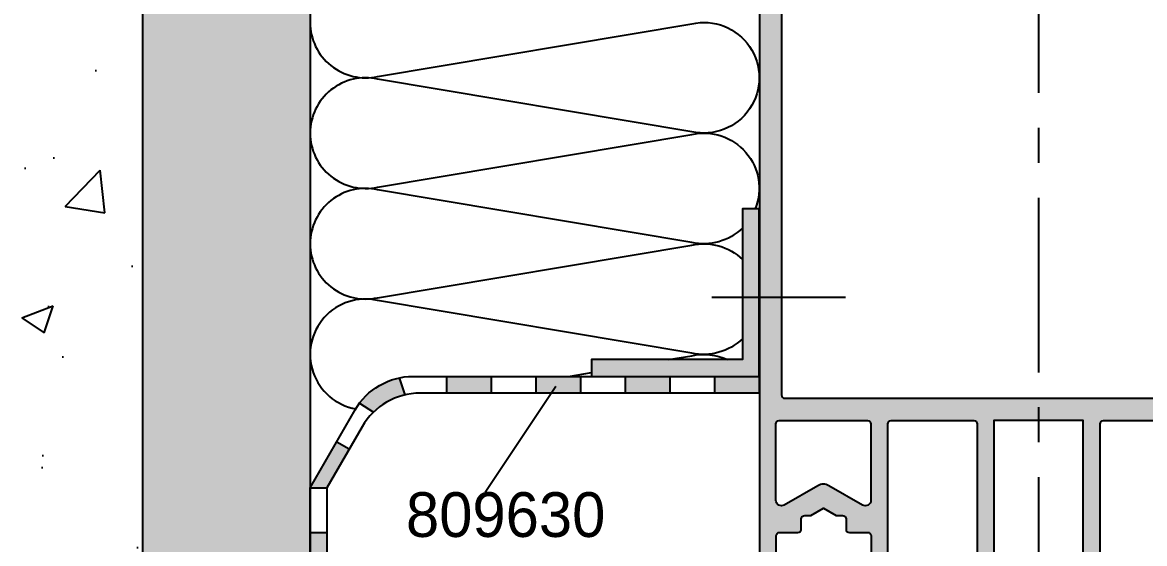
# Model space of a CAD drawing. Header units: millimetres. Extents: x -153 to 2280, y 0 to 724.
# Drawn here: x 50.2 to 100.4, y 462 to 485.3 of the extents above; entities that cross this region are included whole.
import ezdxf

# ---------------------------------------------------------------- set-up
doc = ezdxf.new("R2010")
doc.units = ezdxf.units.MM
doc.header["$LTSCALE"] = 0.025
doc.header["$MEASUREMENT"] = 0
doc.linetypes.add('CENTER', pattern=[2, 1.25, -0.25, 0.25, -0.25])
for name, color, linetype in [('ASSI', 1, 'CENTER'), ('FILL', 253, 'Continuous'), ('GOMMA', 80, 'Continuous'), ('GROSSA', 8, 'Continuous'), ('MURO', 5, 'Continuous'), ('QUOTE', 254, 'Continuous'), ('TESTO', 2, 'Continuous'), ('TRATTEGGI', 140, 'Continuous')]:
    doc.layers.add(name, color=color, linetype=linetype)
doc.styles.add('Aluk Text', font='GOTHIC.TTF')

msp = doc.modelspace()

# ---------------------------------------------------------------- hatches: boundary and pattern name
at = {"layer": 'FILL'}
h = msp.add_hatch(dxfattribs=at)
h.set_pattern_fill('AR-SAND', color=256, scale=0.06, style=0)
h.set_pattern_definition([(37.50000000000001, (14.90342981535535, 400.7479612510872), (-0.09600187775904274, 2.936479423976054), [0, -2.31648, 0, -2.5908, 0, -2.4765]), (7.499999999999999, (14.90342981535535, 400.7479612510872), (2.697139698828016, 4.300950603410126), [0, -1.24968, 0, -2.08788, 0, -0.8001]), (327.5, (13.02890981535534, 400.7479612510872), (4.745954221448748, 0.008623108071274145), [0, -0.7619999999999999, 0, -2.7432, 0, -3.5814]), (317.5, (13.02890981535534, 400.7479612510872), (4.581338714833783, 1.337575939543297), [0, -0.3809999999999999, 0, -1.79832, 0, -2.0574])])
h.paths.add_polyline_path([(63.1033965943253, 539.1971346809673), (55.6033965943253, 536.2559505866002), (55.60339659432529, 415.0020880378601), (63.10339659432524, 415.0643917240431)])
h = msp.add_hatch(dxfattribs=at)
h.set_pattern_fill('AR-CONC', color=256, scale=2, style=0)
h.set_pattern_definition([(49.99999999999999, (382.9089929828522, 332.2519093605292), (14.34520365201507, -1.255042699651902), [1.5, -16.5]), (355, (382.9089929828522, 332.2519093605292), (-2.77502667226, 15.04384267400024), [1.2, -13.2]), (100.4514, (384.1044265828522, 332.1473225605292), (11.57018763428043, 13.78879084121907), [1.274803799999996, -14.02284223999997]), (46.18420000000002, (382.9089929828522, 336.2519093605292), (21.34482097251289, -3.310380286580362), [2.249999999999999, -24.74999999999999]), (96.63559999999998, (384.6877278828522, 335.9760432205292), (18.69325411097407, 19.48235741800884), [1.912205759999996, -21.03425999999993]), (351.1842, (382.9089929828522, 336.2519093605292), (18.69323890267254, 19.48237201850649), [1.8, -19.8]), (21, (384.9089929828522, 335.2519093605292), (11.93814104236923, -8.052377813306776), [1.5, -16.5]), (326.0000000000001, (384.9089929828522, 335.2519093605292), (4.866306638431634, 14.50300090093706), [1.2, -13.2]), (71.4514, (385.9038376428522, 334.5808772405292), (16.8044525716298, 6.450609934199048), [1.2748038, -14.02284224]), (37.50000000000001, (382.9089929828522, 332.2519093605292), (0.2431971063458134, 6.65787707662623), [0, -13.04, 0, -13.4, 0, -13.25]), (7.499999999999999, (382.9089929828522, 332.2519093605292), (5.261390748842972, 7.888234237647205), [0, -7.64, 0, -12.74, 0, -5.05]), (327.5, (378.4489929828521, 332.2519093605292), (10.67644872344818, -0.451097434687596), [0, -5, 0, -15.6, 0, -20.7]), (317.5, (376.4489929828521, 332.2519093605292), (11.66372338684772, 2.002099646646353), [0, -6.5, 0, -10.36, 0, -14.7])])
h.paths.add_polyline_path([(40.89597604480949, 490.1633367885779), (38.61419448443608, 487.7356462061726), (38.61419448443613, 478.4985242699707), (40.89597604480949, 475.7765672988193), (38.61419448443608, 474.1581066136844), (38.61419448443602, 418.6731904523967), (55.6033965943253, 415.0020880378601), (55.6033965943253, 536.2559505866002), (51.79465790525743, 534.7623236996819), (48.09321613030884, 530.2407675032409), (42.54105737300259, 527.9799906490634), (38.61419448443608, 519.7940629933207), (38.61419448443613, 509.1632490932087), (41.51288300730059, 505.7832588730338), (38.61419448443608, 502.2715807724593), (38.61419448443608, 492.9000068975571)])
h.paths.add_polyline_path([(38.61419448443608, 519.7940629933207), (35.34381728750325, 512.9766436179134), (38.61419448443602, 509.1632490932088)])
h.paths.add_polyline_path([(38.61419448443602, 492.9000068975573), (38.61419448443602, 502.2715807724593), (34.72691032501164, 497.5622473805878)])
h.paths.add_polyline_path([(38.61419448443602, 487.7356462061726), (34.52127467084822, 483.3810037379598), (38.61419448443602, 478.4985242699707)])
h.paths.add_polyline_path([(38.61419448443596, 474.1581066136844), (34.52127467084828, 471.2550111023783), (32.2592824750461, 461.1842719619297), (34.72691032501164, 453.3743121637453), (32.05364682088223, 444.9477748241687), (35.34381728750331, 434.2604606304148), (32.41233572799209, 420.0133156983105), (38.61419448443602, 418.6731904523967)])
h = msp.add_hatch(color=256, dxfattribs=at)
edge = h.paths.add_edge_path()
edge.add_line((98.46176779819424, 450.1632642014122), (98.46176779819424, 459.1481651532154))
edge.add_arc((98.31176779819424, 459.1481651532152), 0.1500000000000057, 2.171258662545679e-11, 75.0000000000211)
edge.add_line((98.35059065495957, 459.2930540271587), (97.97294494142889, 459.3942438911243))
edge.add_arc((98.01176779819428, 459.5391327650677), 0.150000000000002, 179.9999999999891, 254.9999999999945, ccw=False)
edge.add_line((97.86176779819428, 459.5391327650677), (97.86176779819422, 459.6132642014122))
edge.add_line((97.86176779819422, 459.6132642014122), (97.86176779819422, 459.8632642014122))
edge.add_arc((98.01176779819426, 459.8632642014122), 0.1500000000000341, 90, 180, ccw=False)
edge.add_line((98.01176779819426, 460.0132642014122), (98.31176779819427, 460.0132642014122))
edge.add_arc((98.31176779819427, 460.1632642014122), 0.1499999999999773, 270, 360)
edge.add_line((98.46176779819424, 460.1632642014122), (98.46176779819424, 467.3632642014122))
edge.add_arc((98.61176779819425, 467.3632642014122), 0.1500000000000057, 90.00000000001091, 180, ccw=False)
edge.add_line((98.61176779819422, 467.5132642014122), (102.3117677981944, 467.5132642014122))
edge.add_arc((102.3117677981944, 467.3632642014122), 0.1499999999999773, 0, 90, ccw=False)
edge.add_line((102.4617677981944, 467.3632642014122), (102.4617677981943, 460.1632642014122))
edge.add_arc((102.6117677981943, 460.1632642014122), 0.1500000000000057, 180.0000000000109, 270.0000000000109)
edge.add_line((102.6117677981943, 460.0132642014122), (103.5496357638384, 460.0132642014122))
edge.add_arc((103.5496357638384, 460.1632642014122), 0.1500000000000057, 270.0000000000109, 315.0000000000077)
edge.add_line((103.6557017810163, 460.0571981842343), (103.9178338153723, 460.3193302185902))
edge.add_arc((103.8117677981943, 460.4253962357681), 0.1499999999999972, 315.0000000000077, 360.0000000000109)
edge.add_line((103.9617677981943, 460.4253962357681), (103.9617677981943, 460.4632642014121))
edge.add_arc((103.8117677981943, 460.4632642014121), 0.1500000000000057, 0, 90.00000000001086)
edge.add_line((103.8117677981943, 460.6132642014122), (103.3617677981943, 460.6132642014122))
edge.add_arc((103.3617677981943, 460.7632642014122), 0.1500000000000057, 180, 270.00000000001086, ccw=False)
edge.add_line((103.2117677981943, 460.7632642014122), (103.2117677981943, 462.3632642014122))
edge.add_arc((103.3617677981943, 462.3632642014121), 0.1500000000000057, 89.99999999998909, 180, ccw=False)
edge.add_line((103.3617677981943, 462.5132642014121), (104.1867677981943, 462.5132642014121))
edge.add_arc((104.1867677981943, 462.6632642014122), 0.1500000000000057, 269.9999999999891, 360)
edge.add_line((104.3367677981943, 462.6632642014122), (104.3367677981943, 463.1132642014122))
edge.add_arc((104.4867677981943, 463.1132642014121), 0.1500000000000341, 90, 180, ccw=False)
edge.add_line((104.4867677981943, 463.2632642014122), (104.7697805000865, 463.2632642014122))
edge.add_line((104.7697805000865, 463.2632642014122), (105.3367677981943, 463.5906144706018))
edge.add_line((105.3367677981943, 463.5906144706018), (105.9037550963021, 463.2632642014123))
edge.add_line((105.9037550963021, 463.2632642014122), (106.1867677981943, 463.2632642014121))
edge.add_arc((106.1867677981943, 463.1132642014122), 0.1500000000000057, 1.0913936421275139e-11, 90.00000000001091, ccw=False)
edge.add_line((106.3367677981943, 463.1132642014122), (106.3367677981943, 462.6632642014122))
edge.add_arc((106.4867677981943, 462.6632642014122), 0.1499999999999773, 180, 270)
edge.add_line((106.4867677981943, 462.5132642014122), (107.3117677981943, 462.5132642014122))
edge.add_arc((107.3117677981943, 462.3632642014121), 0.1500000000000341, 0, 90, ccw=False)
edge.add_line((107.4617677981943, 462.3632642014121), (107.4617677981943, 460.7632642014121))
edge.add_arc((107.3117677981943, 460.7632642014122), 0.1500000000000341, -90, 0, ccw=False)
edge.add_line((107.3117677981943, 460.6132642014122), (106.8617677981943, 460.6132642014122))
edge.add_arc((106.8617677981943, 460.4632642014122), 0.1499999999999773, 90.00000000001086, 180.0000000000109)
edge.add_line((106.7117677981943, 460.4632642014121), (106.7117677981942, 460.4253962357681))
edge.add_arc((106.8617677981943, 460.4253962357682), 0.1500000000000057, 180.0000000000217, 225.000000000023)
edge.add_line((106.7557017810163, 460.3193302185902), (107.0178338153723, 460.0571981842342))
edge.add_arc((107.1238998325503, 460.1632642014121), 0.1499999999999168, 224.9999999999923, 269.9999999999891)
edge.add_line((107.1238998325502, 460.0132642014122), (108.0617677981942, 460.0132642014122))
edge.add_arc((108.0617677981942, 460.1632642014122), 0.1500000000000341, 270, 360)
edge.add_line((108.2117677981942, 460.1632642014122), (108.2117677981943, 512.0132642014121))
edge.add_arc((107.7117677981943, 512.0132642014121), 0.5, 0, 90)
edge.add_line((107.7117677981943, 512.5132642014121), (83.71176779819427, 512.5132642014122))
edge.add_arc((83.71176779819427, 512.0132642014123), 0.5, 90, 180)
edge.add_line((83.21176779819427, 512.0132642014123), (83.21176779819424, 460.1632642014123))
edge.add_arc((83.36176779819425, 460.1632642014122), 0.1500000000000057, 179.9999999999891, 269.9999999999891)
edge.add_line((83.36176779819422, 460.0132642014122), (84.29963576383827, 460.0132642014122))
edge.add_arc((84.29963576383827, 460.1632642014122), 0.1500000000000057, 270, 314.9999999999923)
edge.add_line((84.40570178101623, 460.0571981842342), (84.66783381537223, 460.3193302185902))
edge.add_arc((84.56176779819421, 460.4253962357681), 0.1500000000000374, 315.0000000000077, 360.0000000000109)
edge.add_line((84.71176779819424, 460.4253962357682), (84.71176779819424, 460.4632642014122))
edge.add_arc((84.56176779819427, 460.4632642014121), 0.1499999999999773, 0, 90)
edge.add_line((84.56176779819427, 460.6132642014121), (84.11176779819422, 460.6132642014121))
edge.add_arc((84.11176779819425, 460.7632642014121), 0.1499999999999773, 179.9999999999891, 269.99999999998914, ccw=False)
edge.add_line((83.96176779819424, 460.7632642014122), (83.96176779819424, 462.3632642014122))
edge.add_arc((84.11176779819425, 462.3632642014122), 0.1500000000000057, 90.00000000001091, 180.0000000000109, ccw=False)
edge.add_line((84.11176779819422, 462.5132642014121), (84.93676779819427, 462.5132642014122))
edge.add_arc((84.93676779819424, 462.6632642014121), 0.1499999999999488, 270.0000000000109, 360.0000000000109)
edge.add_line((85.08676779819419, 462.6632642014122), (85.08676779819419, 463.1132642014122))
edge.add_arc((85.2367677981942, 463.1132642014122), 0.1500000000000057, 89.99999999998909, 179.9999999999891, ccw=False)
edge.add_line((85.23676779819422, 463.2632642014122), (85.5197805000864, 463.2632642014123))
edge.add_line((85.5197805000864, 463.2632642014122), (86.08676779819419, 463.5906144706018))
edge.add_line((86.08676779819419, 463.5906144706018), (86.65375509630204, 463.2632642014122))
edge.add_line((86.65375509630204, 463.2632642014122), (86.93676779819415, 463.2632642014122))
edge.add_arc((86.93676779819415, 463.1132642014121), 0.1500000000000341, 0, 90, ccw=False)
edge.add_line((87.08676779819419, 463.1132642014121), (87.08676779819419, 462.6632642014121))
edge.add_arc((87.23676779819422, 462.6632642014122), 0.1500000000000341, 180, 270)
edge.add_line((87.23676779819422, 462.5132642014121), (88.06176779819427, 462.5132642014122))
edge.add_arc((88.06176779819424, 462.3632642014122), 0.1500000000000057, -1.0913936421275139e-11, 89.99999999998909, ccw=False)
edge.add_line((88.21176779819424, 462.3632642014121), (88.21176779819424, 460.7632642014121))
edge.add_arc((88.06176779819424, 460.7632642014121), 0.1500000000000057, -89.99999999998909, 1.0913936421275139e-11, ccw=False)
edge.add_line((88.06176779819427, 460.6132642014121), (87.61176779819422, 460.6132642014121))
edge.add_arc((87.61176779819425, 460.4632642014122), 0.1499999999999773, 90.00000000001086, 180.0000000000109)
edge.add_line((87.46176779819424, 460.4632642014121), (87.46176779819424, 460.4253962357681))
edge.add_arc((87.61176779819422, 460.4253962357682), 0.1499999999999773, 180, 225)
edge.add_line((87.50570178101626, 460.3193302185902), (87.7678338153722, 460.0571981842342))
edge.add_arc((87.87389983255017, 460.1632642014122), 0.1499999999999771, 225, 270)
edge.add_line((87.87389983255017, 460.0132642014122), (88.81176779819427, 460.0132642014122))
edge.add_arc((88.81176779819427, 460.1632642014122), 0.1499999999999773, 270, 360)
edge.add_line((88.96176779819424, 460.1632642014122), (88.96176779819419, 467.3632642014122))
edge.add_arc((89.11176779819417, 467.3632642014122), 0.1499999999999773, 90, 180, ccw=False)
edge.add_line((89.11176779819417, 467.5132642014122), (92.81176779819432, 467.5132642014122))
edge.add_arc((92.8117677981943, 467.3632642014122), 0.1500000000000057, 0, 89.99999999998909, ccw=False)
edge.add_line((92.9617677981943, 467.3632642014122), (92.96176779819424, 460.1632642014122))
edge.add_arc((93.11176779819425, 460.1632642014122), 0.1500000000000057, 180.0000000000109, 270.0000000000109)
edge.add_line((93.11176779819428, 460.0132642014122), (93.41176779819429, 460.0132642014122))
edge.add_arc((93.41176779819426, 459.8632642014122), 0.1500000000000057, -1.0913936421275139e-11, 89.99999999998909, ccw=False)
edge.add_line((93.56176779819427, 459.8632642014122), (93.56176779819427, 459.5391327650677))
edge.add_arc((93.41176779819426, 459.5391327650677), 0.1500000000000057, -74.99999999999449, 0, ccw=False)
edge.add_line((93.45059065495965, 459.3942438911243), (93.07294494142891, 459.2930540271586))
edge.add_arc((93.11176779819428, 459.1481651532154), 0.1499999999999398, 105.0000000000006, 180)
edge.add_line((92.9617677981943, 459.1481651532154), (92.96176779819424, 450.1632642014123))
edge.add_arc((93.11207890842684, 450.1635699917497), 0.1503114212795728, 180.1165613875825, 270)
edge.add_line((93.11207890842684, 450.0132585704702), (93.69994687407092, 450.0132585704702))
edge.add_arc((93.69994687407083, 450.1632585704703), 0.1500000000001194, 270.0000000000326, 314.9999999999923)
edge.add_line((93.80601289124888, 450.0571925532922), (94.06814492560486, 450.3193245876481))
edge.add_arc((93.94475577976175, 450.4409035814179), 0.1732233616980267, 315.4233701028556, 444.2605660744484)
edge.add_line((93.96207890842686, 450.6132585704702), (93.71207890842686, 450.6132585704702))
edge.add_arc((93.71207890842686, 450.7632585704702), 0.1500000000000341, 180.0000000000109, 270, ccw=False)
edge.add_line((93.56207890842683, 450.7632585704702), (93.56207890842683, 451.2477032205236))
edge.add_arc((93.71207890842666, 451.2477032205237), 0.1499999999998352, 119.9999999999892, 180.0000000000326, ccw=False)
edge.add_line((93.63707890842676, 451.3776070310912), (94.68707890842683, 451.9838248137403))
edge.add_arc((94.61207890842675, 452.113728624308), 0.1500000000000394, 300.0000000000239, 360)
edge.add_line((94.76207890842679, 452.113728624308), (94.76207890842679, 452.5607585704701))
edge.add_line((94.76207890842679, 452.5607585704701), (94.61207890842675, 452.71075857047))
edge.add_line((94.61207890842675, 452.71075857047), (94.76207890842679, 452.8607585704701))
edge.add_line((94.76207890842679, 452.8607585704701), (94.76207890842679, 453.3557585704701))
edge.add_line((94.76207890842679, 453.3557585704701), (94.61207890842678, 453.5057585704702))
edge.add_line((94.61207890842678, 453.5057585704701), (94.76207890842679, 453.6557585704701))
edge.add_line((94.76207890842679, 453.6557585704701), (94.76207890842679, 454.1507585704701))
edge.add_line((94.76207890842679, 454.1507585704701), (94.61207890842675, 454.3007585704702))
edge.add_line((94.61207890842675, 454.3007585704702), (94.76207890842679, 454.4507585704702))
edge.add_line((94.76207890842679, 454.4507585704702), (94.76207890842679, 454.9457585704701))
edge.add_line((94.76207890842679, 454.94575857047), (94.61207890842678, 455.0957585704701))
edge.add_line((94.61207890842678, 455.0957585704701), (94.76207890842679, 455.2457585704701))
edge.add_line((94.76207890842679, 455.2457585704701), (94.76207890842679, 455.7407585704701))
edge.add_line((94.76207890842679, 455.7407585704701), (94.61207890842678, 455.8907585704702))
edge.add_line((94.61207890842678, 455.8907585704701), (94.76207890842679, 456.0407585704701))
edge.add_line((94.76207890842679, 456.0407585704701), (94.76207890842679, 456.5357585704701))
edge.add_line((94.76207890842679, 456.5357585704701), (94.61207890842678, 456.6857585704701))
edge.add_line((94.61207890842678, 456.6857585704702), (94.76207890842679, 456.8357585704701))
edge.add_line((94.76207890842679, 456.8357585704701), (94.76207890842679, 457.3307585704702))
edge.add_line((94.76207890842679, 457.3307585704702), (94.61207890842681, 457.4807585704701))
edge.add_line((94.61207890842681, 457.4807585704701), (94.76207890842679, 457.6307585704702))
edge.add_line((94.76207890842679, 457.6307585704701), (94.76207890842682, 458.0288807909355))
edge.add_arc((95.71176779819416, 458.0629639087329), 0.9503002926792784, -2.0553899919178207, 182.055389991911, ccw=False)
edge.add_line((96.6614566879615, 458.0288807909354), (96.81207890842683, 457.8782585704702))
edge.add_line((96.81207890842683, 457.8782585704701), (96.66207890842679, 457.7282585704701))
edge.add_line((96.66207890842679, 457.7282585704701), (96.66207890842679, 457.2332585704701))
edge.add_line((96.66207890842679, 457.2332585704701), (96.8120789084268, 457.0832585704701))
edge.add_line((96.8120789084268, 457.0832585704701), (96.66207890842679, 456.9332585704701))
edge.add_line((96.66207890842679, 456.9332585704701), (96.66207890842679, 456.4382585704701))
edge.add_line((96.66207890842679, 456.4382585704701), (96.81207890842683, 456.2882585704701))
edge.add_line((96.81207890842683, 456.2882585704701), (96.66207890842679, 456.1382585704702))
edge.add_line((96.66207890842679, 456.1382585704701), (96.66207890842679, 455.6432585704702))
edge.add_line((96.66207890842679, 455.6432585704702), (96.81207890842683, 455.4932585704701))
edge.add_line((96.81207890842683, 455.4932585704701), (96.66207890842679, 455.3432585704701))
edge.add_line((96.66207890842679, 455.3432585704701), (96.66207890842679, 454.8482585704701))
edge.add_line((96.66207890842679, 454.8482585704701), (96.81207890842677, 454.6982585704701))
edge.add_line((96.81207890842677, 454.6982585704701), (96.66207890842679, 454.5482585704701))
edge.add_line((96.66207890842679, 454.5482585704701), (96.66207890842679, 454.0532585704701))
edge.add_line((96.66207890842679, 454.0532585704701), (96.81207890842683, 453.9032585704701))
edge.add_line((96.81207890842683, 453.9032585704701), (96.66207890842679, 453.7532585704701))
edge.add_line((96.66207890842679, 453.7532585704701), (96.66207890842679, 453.25825857047))
edge.add_line((96.66207890842679, 453.2582585704701), (96.81207890842683, 453.1082585704701))
edge.add_line((96.81207890842683, 453.1082585704701), (96.66207890842679, 452.9582585704701))
edge.add_line((96.66207890842679, 452.9582585704701), (96.66207890842679, 452.461183252254))
edge.add_line((96.66207890842679, 452.461183252254), (96.81207890842683, 452.311183252254))
edge.add_line((96.81207890842683, 452.3111832522541), (96.66207890842679, 452.1611832522541))
edge.add_line((96.66207890842679, 452.1611832522541), (96.66207890842679, 452.1137286243081))
edge.add_line((96.66207890842679, 452.113728624308), (96.73707890842678, 451.9838248137403))
edge.add_line((96.73707890842678, 451.9838248137404), (97.78707890842676, 451.3776070310913))
edge.add_arc((97.7120789084268, 451.2477032205236), 0.1499999999999826, 1.0913936421275139e-11, 60.0000000000137, ccw=False)
edge.add_line((97.86207890842678, 451.2477032205236), (97.86207890842678, 450.7632585704702))
edge.add_arc((97.71207890842678, 450.7632585704701), 0.1500000000000057, -90.00000000001091, 1.0913936421275139e-11, ccw=False)
edge.add_line((97.71207890842675, 450.6132585704701), (97.46207890842675, 450.6132585704702))
edge.add_arc((97.47807187407074, 450.4413835704702), 0.1726174689163579, 95.31606382267486, 225.0000000000134)
edge.add_line((97.35601289124875, 450.3193245876481), (97.61814492560472, 450.0571925532922))
edge.add_arc((97.72421094278278, 450.1632585704704), 0.1500000000001781, 225.0000000000307, 269.9999999999891)
edge.add_line((97.72421094278275, 450.0132585704702), (98.31207890842629, 450.01325857047))
edge.add_arc((98.30706359055927, 450.168046989533), 0.1548696487026443, 271.8557980822255, 358.2641758462536)
edge.add_arc((98.46176775539192, 450.1633586614049), 9.446000238587524e-05, 358.2641758540641, 630.0259622349515)
edge = h.paths.add_edge_path(flags=16)
edge.add_line((83.94996747267561, 463.9515098863698), (83.94996747267561, 467.3633156983111))
edge.add_arc((84.09996747267559, 467.3633156983111), 0.1499999999999773, 90, 180, ccw=False)
edge.add_line((84.09996747267559, 467.513315698311), (88.04996747267552, 467.513315698311))
edge.add_arc((88.04996747267552, 467.3633156983111), 0.1499999999999773, 0, 90, ccw=False)
edge.add_line((88.1999674726755, 467.3633156983111), (88.19996747267561, 463.9515098851185))
edge.add_arc((87.94996747267558, 463.9515098851185), 0.2500000000000284, -120.0000001075482, 0, ccw=False)
edge.add_line((87.82496747226918, 463.735003534407), (86.32496747809415, 464.6010289385825))
edge.add_arc((86.07496747809415, 464.1680162366903), 0.5000000000000164, 60.00000000000109, 119.9999999999989)
edge.add_line((85.82496747809415, 464.6010289385825), (84.32496747226918, 463.7350035351891))
edge.add_arc((84.19996747267558, 463.9515098863698), 0.2499999999999828, 180, 299.9999998924529, ccw=False)
edge = h.paths.add_edge_path(flags=16)
edge.add_arc((105.3249674672571, 464.1680162366903), 0.5000000000000164, 60.00000000000108, 119.99999999999889, ccw=False)
edge.add_line((105.5749674672571, 464.6010289385825), (107.074967473082, 463.7350035351891))
edge.add_arc((107.1999674726756, 463.9515098863698), 0.2499999999999828, 240.0000001075471, 360)
edge.add_line((107.4499674726756, 463.9515098863698), (107.4499674726756, 467.3633156983111))
edge.add_arc((107.2999674726756, 467.3633156983111), 0.1500000000000057, 359.9999999999891, 449.9999999999891)
edge.add_line((107.2999674726756, 467.5133156983111), (103.3499674726757, 467.513315698311))
edge.add_arc((103.3499674726757, 467.363315698311), 0.1499999999999773, 90, 180)
edge.add_line((103.1999674726757, 467.363315698311), (103.1999674726756, 463.9515098851185))
edge.add_arc((103.4499674726756, 463.9515098851185), 0.2500000000000284, 180, 300.0000001075481)
edge.add_line((103.574967473082, 463.735003534407), (105.0749674672571, 464.6010289385825))
edge = h.paths.add_edge_path(flags=16)
edge.add_line((97.69996747267561, 461.013315698311), (97.69996747267561, 467.513315698311))
edge.add_line((97.69996747267561, 467.513315698311), (93.69996747267561, 467.513315698311))
edge.add_line((93.69996747267561, 467.513315698311), (93.69996747267561, 461.013315698311))
edge.add_arc((93.94996747267561, 461.013315698311), 0.25, 180, 270)
edge.add_line((93.94996747267561, 460.763315698311), (97.44996747267561, 460.763315698311))
edge.add_arc((97.44996747267561, 461.013315698311), 0.25, 270, 360)
edge = h.paths.add_edge_path(flags=16)
edge.add_arc((84.34996747267559, 510.563315698311), 0.1499999999999773, 90, 180)
edge.add_line((84.19996747267561, 510.563315698311), (84.19996747267561, 468.663315698311))
edge.add_arc((84.34996747267559, 468.663315698311), 0.1499999999999773, 180, 270)
edge.add_line((84.34996747267559, 468.513315698311), (107.0499674726755, 468.513315698311))
edge.add_arc((107.0499674726755, 468.663315698311), 0.1499999999999773, 270, 360)
edge.add_line((107.1999674726755, 468.663315698311), (107.1999674726756, 510.563315698311))
edge.add_arc((107.0499674726756, 510.563315698311), 0.1499999999999773, 0, 90)
edge.add_line((107.0499674726756, 510.713315698311), (84.34996747267559, 510.713315698311))
msp.add_hatch(color=256, dxfattribs=at).paths.add_polyline_path([(83.19996747267561, 469.4921795903155), (83.19996747267561, 476.9921795903155), (82.44996747267561, 476.9921795903155), (82.44996747267561, 470.2421795903155), (75.69996747267561, 470.2421795903155), (75.69996747267561, 469.4921795903155)])
h = msp.add_hatch(color=256, dxfattribs=at)
h.paths.add_polyline_path([(63.10339659432525, 436.5133156983111), (63.85339659432527, 436.5133156983111), (63.85339659432527, 438.5133156983111), (63.10339659432524, 438.5133156983111)])
h.paths.add_polyline_path([(63.85339659432526, 442.5133156983111), (63.10339659432525, 442.5133156983111), (63.10339659432525, 440.5133156983111), (63.85339659432527, 440.5133156983111)], flags=17)
h.paths.add_polyline_path([(63.10339659432526, 444.5133156983111), (63.85339659432526, 444.5133156983111), (63.85339659432527, 446.5133156983111), (63.10339659432525, 446.5133156983111)], flags=17)
h.paths.add_polyline_path([(63.85339659432526, 450.5133156983111), (63.10339659432526, 450.5133156983111), (63.10339659432526, 448.5133156983111), (63.85339659432526, 448.5133156983111)], flags=17)
h.paths.add_polyline_path([(63.10339659432527, 452.5133156983111), (63.85339659432526, 452.5133156983111), (63.85339659432526, 454.5133156983111), (63.10339659432526, 454.5133156983111)], flags=17)
h.paths.add_polyline_path([(63.10339659432528, 456.5133156983111), (63.85339659432526, 456.5133156983111), (63.85339659432526, 458.5133156983111), (63.10339659432528, 458.5133156983111)], flags=17)
h.paths.add_polyline_path([(63.85339659432525, 462.5133156983111), (63.10339659432528, 462.5133156983111), (63.10339659432528, 460.5133156983111), (63.85339659432526, 460.5133156983111)], flags=17)
h.paths.add_polyline_path([(63.10339659432526, 464.5133156983111), (63.85339659432525, 464.5133156983111), (64.85339659432526, 466.24536650588), (64.29089659432526, 466.5701260322992)], flags=17)
h.paths.add_polyline_path([(65.30673562459756, 468.2878244550623), (65.93553091989332, 467.8929533449375, -0.1357992844475867), (67.33860852235938, 468.6621351429599), (67.08651130413062, 469.4266756408648, 0.181906123105799)], flags=17)
h.paths.add_polyline_path([(71.19996747267561, 468.7421795903155), (71.19996747267561, 469.4921795903155), (69.19996747267561, 469.4921795903155), (69.19996747267561, 468.7421795903155)], flags=17)
h.paths.add_polyline_path([(75.19996747267561, 468.7421795903155), (75.19996747267561, 469.4921795903155), (73.19996747267561, 469.4921795903155), (73.19996747267561, 468.7421795903155)], flags=17)
h.paths.add_polyline_path([(77.19996747267561, 469.4921795903155), (77.19996747267561, 468.7421795903155), (79.05475259329108, 468.7421795903155), (79.05475259329108, 469.4921795903155)], flags=17)
h.paths.add_polyline_path([(81.19996747267561, 469.4921795903155), (81.19996747267561, 468.7421795903155), (83.19996747267561, 468.7421795903155), (83.19996747267561, 469.4921795903155)], flags=17)
h.paths.add_polyline_path([(79.1999674726756, 469.4921795903155), (79.05475259329108, 469.4921795903155), (79.05475259329108, 468.7421795903155), (79.19996747267561, 468.7421795903155)], flags=17)

# ---------------------------------------------------------------- linework, layer by layer
at = {"layer": 'ASSI', "ltscale": 250}
for p, q in [((95.69996747267561, 514.9860806192712), (95.69996747267561, 430.3671212438762)), ((81.07725057556075, 473.0407185742475), (87.06373886441492, 473.0407185742475))]:
    msp.add_line(p, q, dxfattribs=at)
at = {"layer": 'GOMMA'}
for p, q in [((67.08651130413062, 469.4266756408648), (67.33860852235938, 468.6621351429599)), ((69.19996747267561, 469.4921795903155), (69.19996747267561, 468.7421795903155)), ((71.19996747267561, 469.4921795903155), (71.19996747267561, 468.7421795903155)), ((73.19996747267561, 469.4921795903155), (73.19996747267561, 468.7421795903155)), ((75.19996747267561, 469.4921795903155), (75.19996747267561, 468.7421795903155)), ((77.19996747267561, 469.4921795903155), (77.19996747267561, 468.7421795903155)), ((79.19996747267561, 469.4921795903155), (79.19996747267561, 468.7421795903155)), ((81.19996747267561, 469.4921795903155), (81.19996747267561, 468.7421795903155)), ((65.30673562459756, 468.2878244550623), (65.93553091989334, 467.8929533449375)), ((64.29089659432526, 466.5701260322992), (64.85339659432526, 466.24536650588)), ((63.10339659432525, 464.5133156983111), (63.85339659432526, 464.5133156983111)), ((63.10339659432525, 462.5133156983111), (63.85339659432526, 462.5133156983111))]:
    msp.add_line(p, q, dxfattribs=at)
msp.add_lwpolyline([(83.19996747267561, 468.7421795903155), (68.02698310830912, 468.7421795903155, 0.2679491924311228), (65.42890689695581, 467.2421795903155), (63.85339659432526, 464.5133156983112), (63.85339659432526, 436.5133156983111), (63.10339659432525, 436.5133156983111), (63.10339659432528, 464.5133156983112), (65.11191959884803, 467.9921795903155, -0.2679491924311226), (67.70999581020135, 469.4921795903155), (83.19996747267561, 469.4921795903155)], format="xyb", close=True, dxfattribs=at)
msp.add_lwpolyline([(64.85339659432526, 468.1100368866026, 0.0298587889261884), (65.1404386985691, 468.0405258855801, 0.0298587889261884)], format="xyb", dxfattribs=at)
at = {"layer": 'GROSSA'}
for points in [[(83.21176779819427, 512.0132642014123), (83.21176779819424, 460.1632642014122, 0.414213562373095)], [(88.96176779819424, 460.1632642014122), (88.96176779819419, 467.3632642014122, -0.414213562373095), (89.11176779819417, 467.5132642014122), (92.81176779819432, 467.5132642014122, -0.414213562373095), (92.9617677981943, 467.3632642014122), (92.96176779819424, 460.1632642014122, 0.414213562373095)], [(98.46176779819424, 460.1632642014122), (98.46176779819424, 467.3632642014122, -0.414213562373095), (98.61176779819422, 467.5132642014122), (102.3117677981944, 467.5132642014122, -0.414213562373095)], [(83.96176779819424, 460.7632642014122), (83.96176779819424, 462.3632642014121, -0.414213562373095), (84.11176779819422, 462.5132642014121), (84.93676779819427, 462.5132642014122, 0.414213562373123), (85.08676779819419, 462.6632642014122), (85.08676779819419, 463.1132642014122, -0.4142135623730792), (85.23676779819422, 463.2632642014122), (85.5197805000864, 463.2632642014122), (86.08676779819419, 463.5906144706018), (86.65375509630204, 463.2632642014122), (86.93676779819415, 463.2632642014122, -0.414213562373095), (87.08676779819419, 463.1132642014121), (87.08676779819419, 462.6632642014122, 0.414213562373095), (87.23676779819422, 462.5132642014121), (88.06176779819427, 462.5132642014122, -0.414213562373095), (88.21176779819424, 462.3632642014121), (88.21176779819424, 460.7632642014122, -0.414213562373095)]]:
    msp.add_lwpolyline(points, format="xyb", dxfattribs=at)
for points in [[(84.34996747267564, 510.7133156983109, 0.4142135623731228), (84.19996747267567, 510.5633156983109), (84.19996747267561, 468.663315698311, 0.414213562373095), (84.34996747267559, 468.513315698311), (107.0499674726756, 468.513315698311, 0.414213562373095), (107.1999674726756, 468.663315698311), (107.1999674726757, 510.5633156983109, 0.4142135623730951), (107.0499674726757, 510.7133156983109)], [(83.94996747267561, 463.9515098863698), (83.94996747267561, 467.3633156983111, -0.4142135623730971), (84.09996747267559, 467.513315698311), (88.04996747267552, 467.513315698311, -0.4142135623730857), (88.19996747267561, 467.363315698311), (88.19996747267561, 463.9515098851185, -0.577350269815316), (87.8249674722693, 463.735003534407), (86.32496747809427, 464.6010289385824, 0.2679491924311171), (85.82496747809427, 464.6010289385825), (84.32496747226918, 463.7350035351891, -0.5773502685639345)], [(97.69996747267561, 461.013315698311), (97.69996747267561, 467.513315698311), (93.69996747267572, 467.513315698311), (93.69996747267561, 461.013315698311, 0.4142135623731013), (93.94996747267561, 460.763315698311), (97.44996747267561, 460.763315698311, 0.4142135623730923)]]:
    msp.add_lwpolyline(points, format="xyb", close=True, dxfattribs=at)
msp.add_lwpolyline([(83.19996747267561, 469.4921795903155), (83.19996747267561, 476.9921795903155), (82.44996747267561, 476.9921795903155), (82.44996747267561, 470.2421795903155), (75.69996747267561, 470.2421795903155), (75.69996747267561, 469.4921795903155)], close=True, dxfattribs=at)
at = {"layer": 'MURO'}
for p, q in [((63.10339659432526, 536.9101805968967), (63.10339659432524, 415.0643917240431)), ((55.6033965943253, 536.2559505866002), (55.6033965943253, 415.0020880378601))]:
    msp.add_line(p, q, dxfattribs=at)
at = {"layer": 'QUOTE'}
msp.add_line((70.93240319111706, 464.3181817650196), (74.09874880784422, 469.0602507903286), dxfattribs=at)
at = {"layer": 'TRATTEGGI'}
for points in [[(63.10339659432526, 485.3264687998421, 0.4806248474865699), (66.12168927725213, 482.9118346535006), (80.18167478974891, 485.2661029461835, -1.25), (80.1816747897488, 480.4368346535007), (66.12168927725202, 482.7911029461836, 0.4806248474865698), (63.10339659432526, 480.3764687998421)], [(63.10339659432526, 480.3764687998423, 0.4806248474865698), (66.12168927725213, 477.9618346535008), (80.18167478974891, 480.3161029461837, -0.6022576474892273), (83.02688365999398, 476.9921795903155, -0.6022576474892273)], [(82.44996747267561, 476.1266448649124, -0.2533396239252118), (80.1816747897488, 475.4868346535009), (66.12168927725202, 477.8411029461838, 0.4806248474865698), (63.10339659432526, 475.4264687998423)], [(63.10339659432526, 475.4264687998424, 0.4806248474865698), (66.12168927725213, 473.0118346535008), (80.18167478974891, 475.3661029461838, -0.2533396239252014), (82.44996747267561, 474.7262927347722, -0.2533396239252014)], [(82.44996747267561, 471.1766448649125, -0.2533396239252118), (80.1816747897488, 470.5368346535009), (66.12168927725202, 472.8911029461839, 1.021951692017914), (65.14043869856889, 468.0405258855802)], [(79.14298269531132, 470.2421795903155), (80.18167478974891, 470.416102946184, -0.1664975667445005), (81.77608124076056, 470.2421795903155, -0.1664975667445005)]]:
    msp.add_lwpolyline(points, format="xyb", dxfattribs=at)
msp.add_lwpolyline([(74.66388863150108, 469.4921795903155), (75.69996747267561, 469.665665371103)], dxfattribs=at)

# ---------------------------------------------------------------- texts
at = {"layer": 'TESTO', "style": 'Aluk Text'}
msp.add_text('809630', height=2, dxfattribs=at).set_placement((67.39100437874788, 462.3101601321538))

doc.saveas('drawing.dxf')
